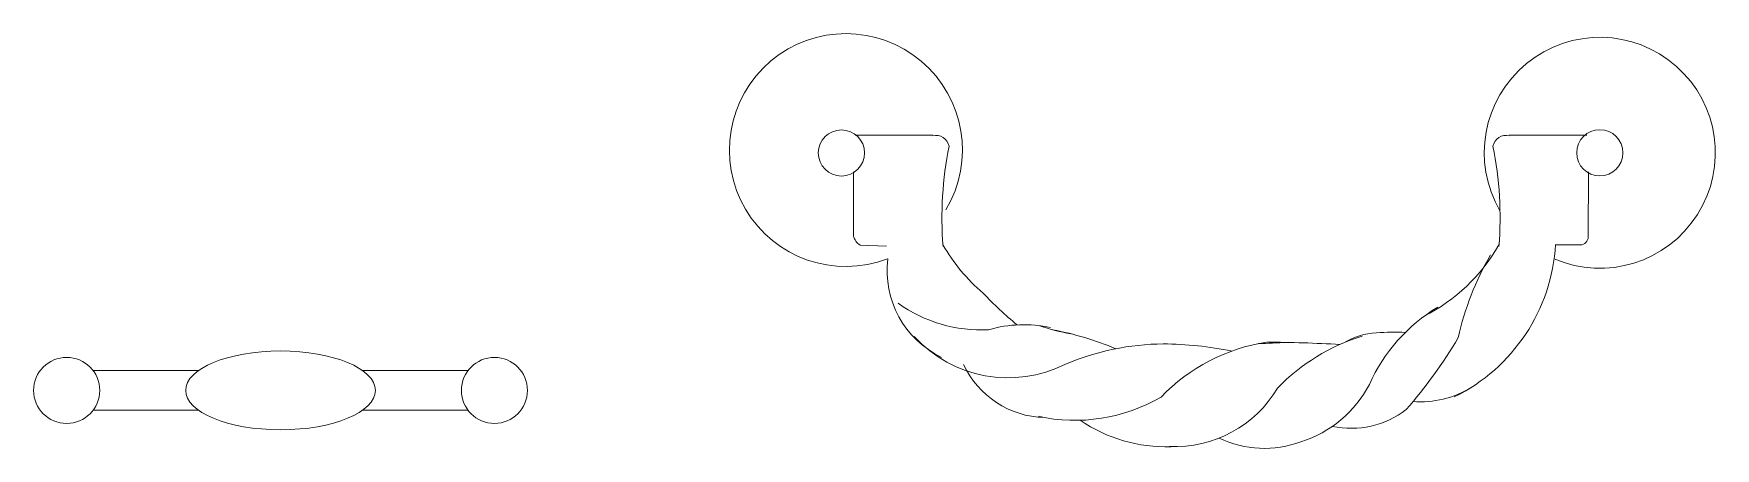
# Model space of a CAD drawing. Header units: millimetres. Extents: x -159345 to -158169, y -77510 to -76933.
# Drawn here: x -159023.2 to -158768.5, y -77311.5 to -77248.6 of the extents above; entities that cross this region are included whole.
import ezdxf

# ---------------------------------------------------------------- set-up
doc = ezdxf.new("R2010")
doc.units = ezdxf.units.MM
doc.header["$LTSCALE"] = 2
doc.header["$MEASUREMENT"] = 0
doc.layers.get('0').update_dxf_attribs({"linetype": 'CONTINUOUS'})
doc.layers.add('抽屉', color=106, linetype='CONTINUOUS', lineweight=13)

msp = doc.modelspace()

# ---------------------------------------------------------------- linework, layer by layer
at = {"color": 0, "lineweight": 5}
for p, q in [((-159014.21, -77299.7), (-158998.25, -77299.7)), ((-158957.42, -77299.7), (-158973.38, -77299.7)), ((-159014.21, -77305.7), (-158998.25, -77305.7)), ((-158957.42, -77305.7), (-158973.38, -77305.7))]:
    msp.add_line(p, q, dxfattribs=at)
for centre in [(-159018.21, -77302.7), (-158953.42, -77302.7)]:
    msp.add_circle(centre, 5, dxfattribs=at)
msp.add_ellipse((-158985.81, -77302.7), major_axis=(-14.37, 0), ratio=0.415662, dxfattribs=at)
at = {"layer": '抽屉', "color": 0}
for p, q in [((-158898.78, -77264.04, 0), (-158887.03, -77264.04, 0)), ((-158787.94, -77264.04, 0), (-158799.69, -77264.04, 0)), ((-158899.03, -77279.28, 0), (-158899.03, -77269.56, 0)), ((-158787.74, -77279.19, 0), (-158787.7, -77269.73, 0)), ((-158787.7, -77269.73, 0), (-158787.7, -77269.56, 0)), ((-158898.02, -77280.69, 0), (-158894.05, -77280.82, 0)), ((-158885.47, -77280.65, 0), (-158885.48, -77280.65, 0)), ((-158801.25, -77280.65, 0), (-158801.25, -77280.65, 0)), ((-158792.67, -77280.65, 0), (-158788.69, -77280.65, 0))]:
    msp.add_line(p, q, dxfattribs=at)
for centre in [(-158900.86, -77266.72, 0), (-158785.98, -77266.69, 0)]:
    msp.add_circle(centre, 3.5, dxfattribs=at)
for centre, radius, start, end in [((-158900.18, -77266.28, 0), 17.65, 329.1981, 291.0052), ((-158785.98, -77266.69, 0), 17.5, 246.7371, 210.1951), ((-158886.59, -77266.13, 0), 2.08, 12.3269, 102.2274), ((-158830.39, -77276.52, 0), 55.24, 168.6959, 184.5332), ((-158800.13, -77266.13, 0), 2.08, 77.7726, 167.6731), ((-158856.33, -77276.52, 0), 55.24, 355.4668, 11.3041), ((-158896.86, -77278.79, 0), 2.22, 192.8841, 238.8437), ((-158861.58, -77266.95, 0), 27.54, 209.8329, 229.6888), ((-158825.15, -77266.95, 0), 27.54, 297.0939, 330.1671), ((-158820.24, -77278.92, 0), 27.62, 296.2494, 356.5418), ((-158789.06, -77279.37, 0), 1.33, 285.8232, 7.9164), ((-158879.28, -77284.5, 0), 14.67, 173.1879, 244.063), ((-158764.27, -77304.33, 0), 44.22, 149.9128, 167.436), ((-158836.22, -77246.93, 0), 59.56, 223.5315, 230.339), ((-158879.63, -77271.7, 0), 21.84, 234.5913, 272.8032), ((-158797.2, -77312.3, 0), 25.9, 120.9322, 156.0915), ((-158873.2, -77312.07, 0), 19.32, 77.9991, 106.0888), ((-158861.58, -77266.95, 0), 27.54, 250.4491, 260.5536), ((-158877.45, -77339.47, 0), 46.75, 67.1499, 79.3619), ((-158819.29, -77304.47, 0), 10.51, 92.737, 121.3815), ((-158817.04, -77332.03, 0), 38.16, 87.5906, 94.1328), ((-158875.58, -77281.4, 0), 19.39, 222.6687, 296.5521), ((-158851.76, -77334.23, 0), 38.58, 90.5032, 113.12), ((-158832.08, -77323.27, 0), 28.23, 98.8729, 136.1381), ((-158852.6, -77349.96, 0), 54.31, 78.4625, 89.4767), ((-158839.83, -77189, 0), 106.62, 271.1588, 273.4585), ((-158839.06, -77543.67, 0), 248.31, 86.8338, 89.3938), ((-158813.02, -77323.44, 0), 30.32, 107.1707, 135.8975), ((-158869.24, -77258.33, 0), 71.72, 318.7578, 329.5207), ((-158869.74, -77292.92, 0), 13.9, 204.9263, 268.4977), ((-158836.66, -77293.51, 0), 17.82, 287.6765, 332.2859), ((-158865.46, -77281.47, 0), 25.77, 257.4659, 300.3662), ((-158850.36, -77293.16, 0), 18.07, 267.3906, 329.4631), ((-158813.18, -77289.72, 0), 14.72, 265.7458, 301.6254), ((-158823.66, -77294.73, 0), 13.72, 258.0653, 307.4756), ((-158851.74, -77288.4, 0), 22.85, 235.4889, 271.9382), ((-158838.23, -77209.71, 0), 102.33, 262.7289, 262.8465), ((-158836.8, -77295.59, 0), 15.9, 244.4925, 290.4243)]:
    msp.add_arc(centre, radius, start, end, dxfattribs=at)

doc.saveas('drawing.dxf')
